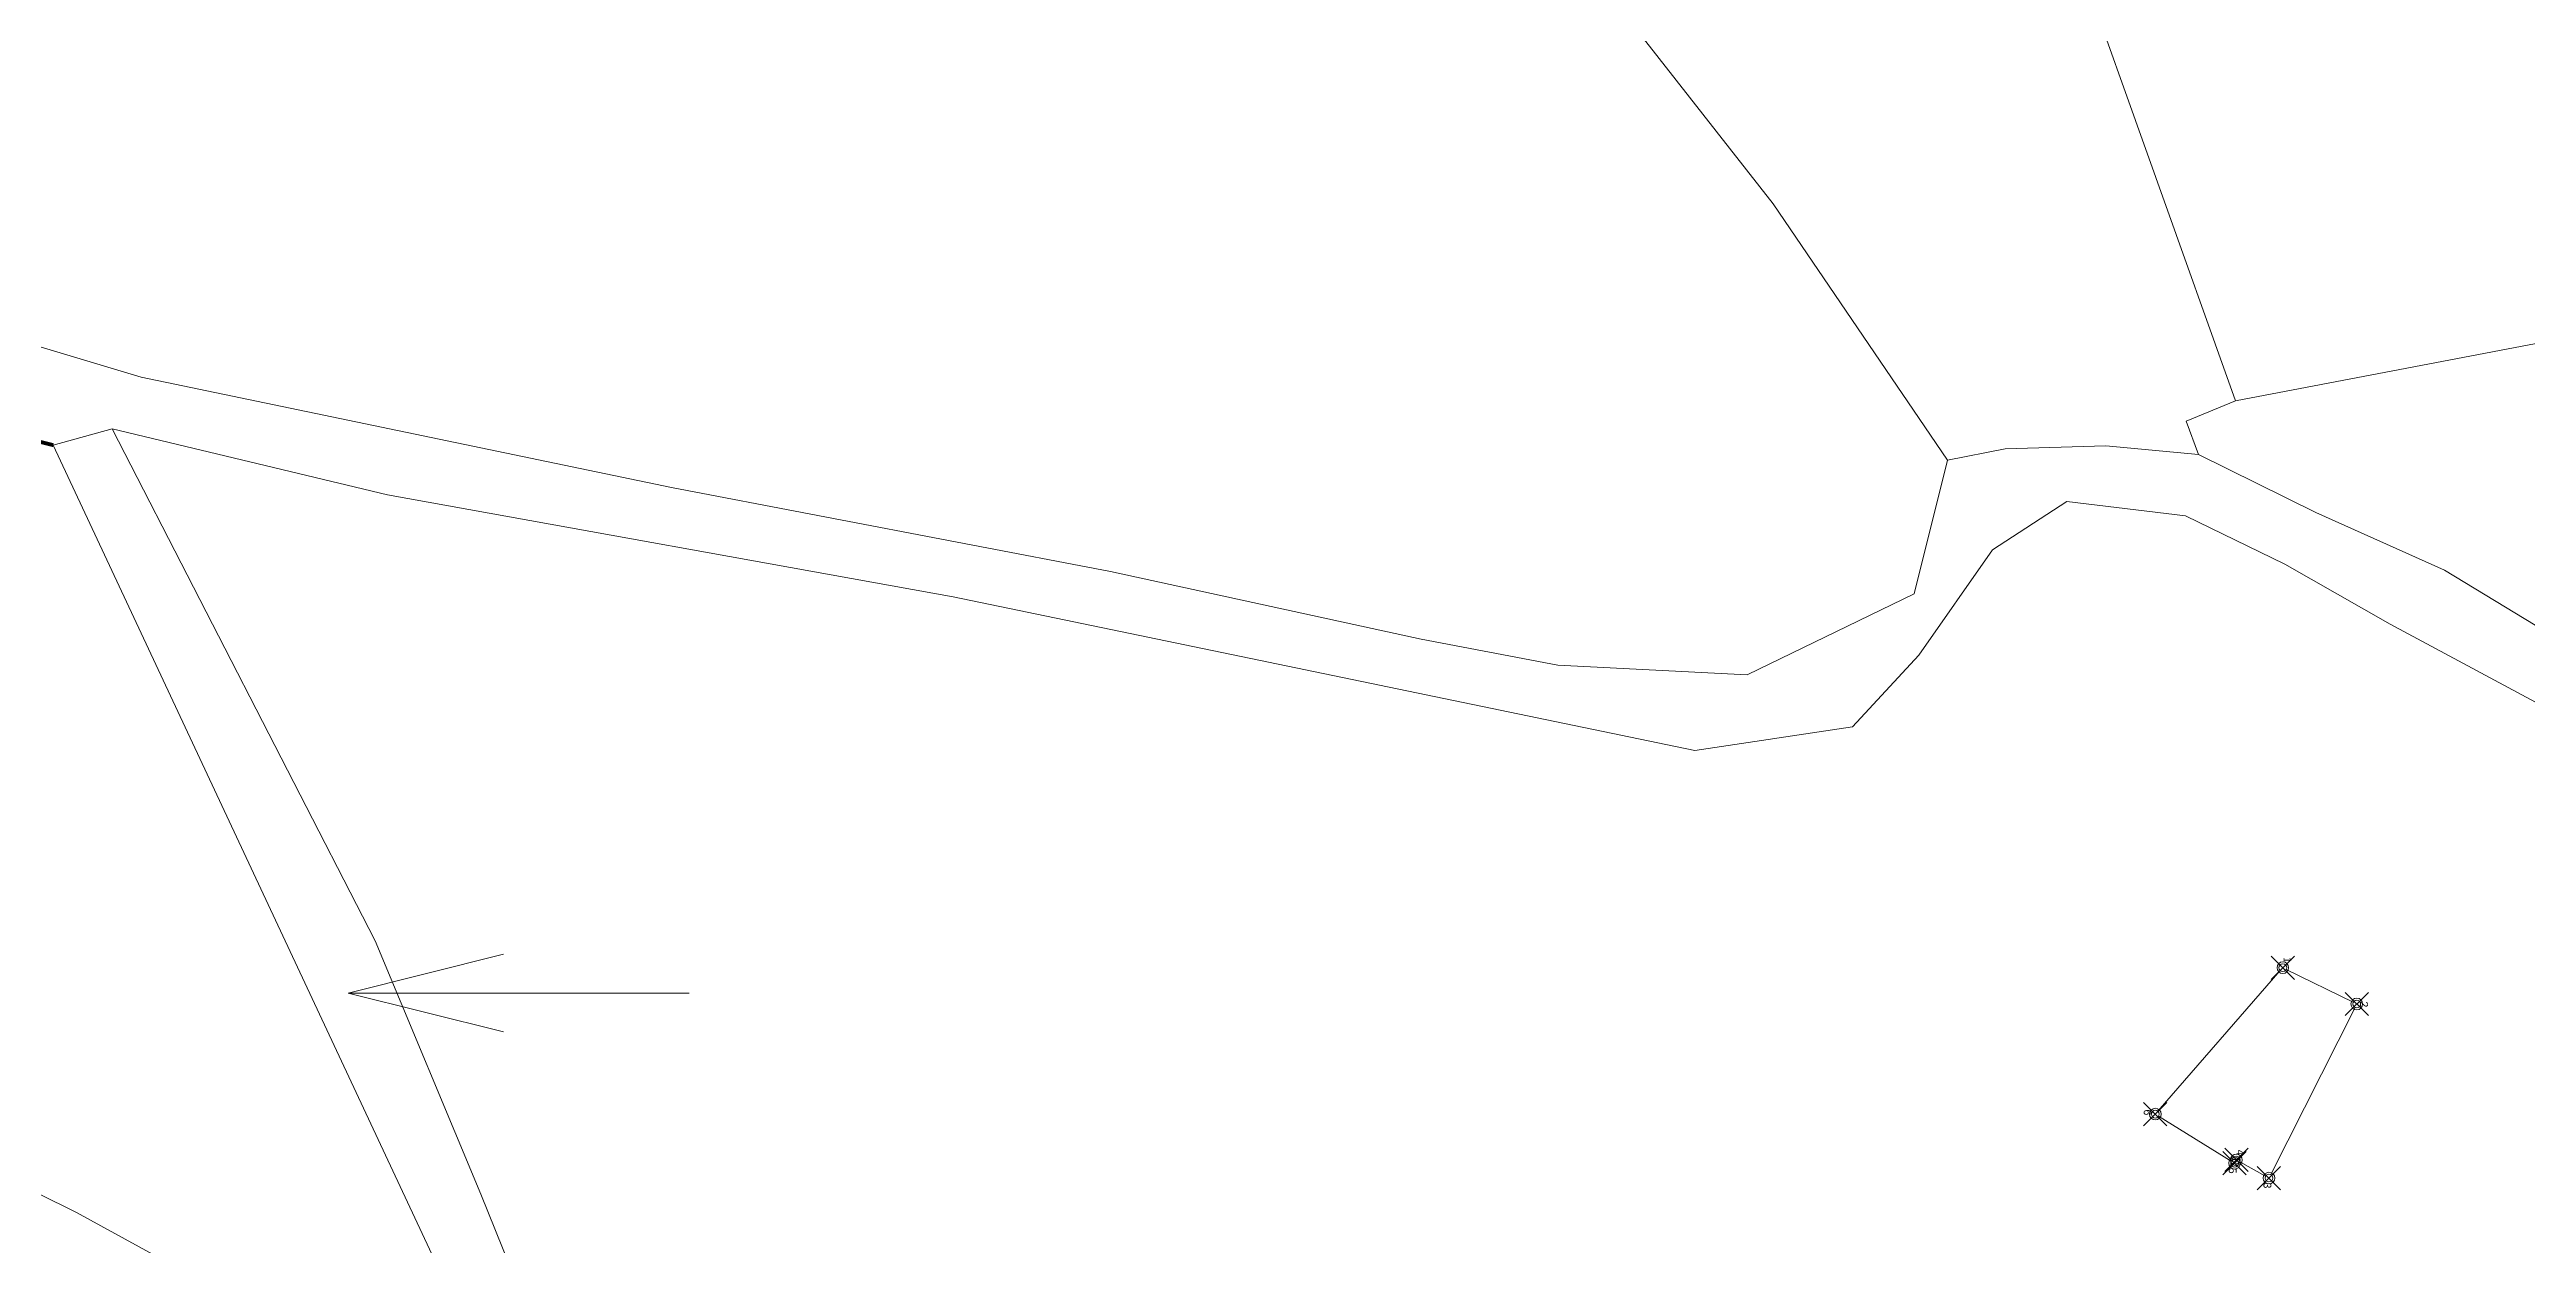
# Model space of a CAD drawing. Header units: millimetres. Extents: x 605783 to 623458, y 1302882 to 1324924.
# Drawn here: x 619213.2 to 619532, y 1321309.7 to 1321463.6 of the extents above; entities that cross this region are included whole.
import ezdxf
from ezdxf.enums import TextEntityAlignment as Align

# ---------------------------------------------------------------- set-up
doc = ezdxf.new("R2010")
doc.units = ezdxf.units.MM
doc.header["$PDMODE"] = 35
doc.header["$PDSIZE"] = 1.5
for name, color, linetype in [('2', 7, 'Continuous'), ('3', 7, 'Continuous'), ('CVL_CUADCON_LIN', 8, 'Continuous')]:
    doc.layers.add(name, color=color, linetype=linetype)
doc.styles.get("Standard").update_dxf_attribs({"font": 'TCCM____.TTF'})

msp = doc.modelspace()

# ---------------------------------------------------------------- linework, layer by layer
at = {"layer": '2', "color": 1, "lineweight": 5}
for p, q in [((619494.55628, 1321418.33248), (619559.31828, 1321430.67548)), ((619221.29928, 1321414.75448), (619213.70528, 1321412.63548)), ((619213.70528, 1321412.63548), (619273.41628, 1321284.96648)), ((619251.65728, 1321342.08748), (619295.56828, 1321342.08748))]:
    msp.add_line(p, q, dxfattribs=at)
for points in [[(619539.00528, 1321518.85048), (619463.79228, 1321504.64848), (619494.55628, 1321418.33248)], [(619213.70528, 1321412.63548), (619198.92928, 1321416.28148), (619182.62328, 1321420.41848), (619168.84528, 1321425.60048), (619148.13228, 1321437.05848), (619112.61328, 1321454.70348), (619081.38028, 1321474.93748), (619068.23828, 1321485.70448)], [(619172.00528, 1321437.32648), (619225.02928, 1321421.40348), (619293.27228, 1321407.17648), (619349.79028, 1321396.37548), (619389.77328, 1321387.67548), (619407.33928, 1321384.31448), (619431.73828, 1321383.06448), (619453.20228, 1321393.47048), (619457.51928, 1321410.69348)], [(619494.55628, 1321418.33248), (619488.23728, 1321415.72048), (619489.81328, 1321411.41748)], [(619221.29928, 1321414.75448), (619255.11828, 1321348.80348), (619268.72128, 1321316.17248), (619279.98028, 1321288.34448), (619283.08228, 1321281.58148)], [(619665.03028, 1321309.95248), (619630.07828, 1321322.77448), (619604.82428, 1321331.63948), (619587.45028, 1321340.08548), (619566.13428, 1321359.41448), (619553.58628, 1321367.91448), (619536.70428, 1321377.63548), (619514.46228, 1321389.58448), (619500.90628, 1321397.31048), (619488.13128, 1321403.52048), (619472.86928, 1321405.38248), (619463.29228, 1321399.17548), (619453.80528, 1321385.59948), (619445.28128, 1321376.35448), (619424.99828, 1321373.33148), (619329.51028, 1321393.09748), (619256.70828, 1321406.25748), (619221.29928, 1321414.75448)], [(619457.51928, 1321410.69348), (619464.91328, 1321412.15448), (619477.86228, 1321412.55448), (619489.81328, 1321411.41748)], [(619489.81328, 1321411.41748), (619504.89028, 1321403.96348), (619521.48928, 1321396.52548), (619538.37728, 1321386.29548), (619552.18728, 1321378.57248), (619569.10228, 1321366.05548), (619579.09328, 1321359.05148), (619592.31928, 1321346.33348)], [(619273.41728, 1321284.96648), (619245.83028, 1321297.87148), (619216.68128, 1321313.80948), (619192.15028, 1321325.98648), (619173.75428, 1321334.92848), (619158.69028, 1321341.36648), (619139.57528, 1321346.74348), (619126.83728, 1321349.90348), (619109.50628, 1321354.79148), (619093.46328, 1321358.16948), (619079.99728, 1321358.52648), (619068.66828, 1321357.11148)], [(619271.65728, 1321337.08748), (619251.65728, 1321342.08748), (619271.65728, 1321347.08748)]]:
    msp.add_lwpolyline(points, dxfattribs=at)
at = {"layer": '3', "color": 1, "lineweight": 5}
msp.add_lwpolyline([(619416.97628, 1321466.80848), (619435.07528, 1321443.70448), (619457.51928, 1321410.69348)], dxfattribs=at)
at = {"layer": 'CVL_CUADCON_LIN', "color": 1, "lineweight": 5, "ltscale": 0.5, "const_width": 0.5, "flags": 128}
msp.add_lwpolyline([(618886.99715, 1321620.43832), (618928.72028, 1321582.18948), (619068.23128, 1321487.88448), (619112.61328, 1321454.70348), (619190.77628, 1321418.34998), (619213.70528, 1321412.63548)], dxfattribs=at)
at = {"layer": 'CVL_CUADCON_LIN', "color": 1, "lineweight": 5, "ltscale": 0.5, "flags": 128}
for points in [[(619484.5772, 1321326.86996), (619500.33301, 1321344.97403)], [(619501.11004, 1321345.13075), (619509.72667, 1321340.89824)], [(619509.95039, 1321340.23131), (619499.10232, 1321318.71088)], [(619494.02491, 1321320.43632), (619484.67399, 1321326.22947)], [(619494.44034, 1321320.15543), (619494.69007, 1321320.61156)], [(619498.44009, 1321318.50706), (619495.11762, 1321320.35133)]]:
    msp.add_lwpolyline(points, dxfattribs=at)
at = {"layer": 'CVL_CUADCON_LIN', "color": 1, "lineweight": 5, "ltscale": 0.5}
for centre in [(619500.66125, 1321345.35119), (619510.17545, 1321340.67779), (619484.24895, 1321326.49279), (619494.44995, 1321320.17299), (619494.68045, 1321320.59399), (619498.87725, 1321318.26439)]:
    msp.add_circle(centre, 0.5, dxfattribs=at)
for p in [(619500.66125, 1321345.35119), (619510.17545, 1321340.67779), (619484.24895, 1321326.49279), (619494.68045, 1321320.59399), (619494.44995, 1321320.17299), (619498.87725, 1321318.26439)]:
    msp.add_point(p, dxfattribs=at)

# ---------------------------------------------------------------- texts
for s, p in [('1', (619500.46355, 1321346.33149)), ('4', (619494.40255, 1321321.55459))]:
    msp.add_text(s, height=1, rotation=270, dxfattribs=at).set_placement(p, align=Align.BOTTOM_CENTER)
msp.add_text('2', height=1, rotation=270, dxfattribs=at).set_placement((619511.12355, 1321340.99579), align=Align.MIDDLE_LEFT)
msp.add_text('6', height=1, rotation=270, dxfattribs=at).set_placement((619483.26015, 1321326.34339), align=Align.MIDDLE_RIGHT)
for s, p in [('5', (619494.70475, 1321319.20599)), ('3', (619499.17145, 1321317.30859))]:
    msp.add_text(s, height=1, rotation=270, dxfattribs=at).set_placement(p, align=Align.TOP_CENTER)

doc.saveas('drawing.dxf')
